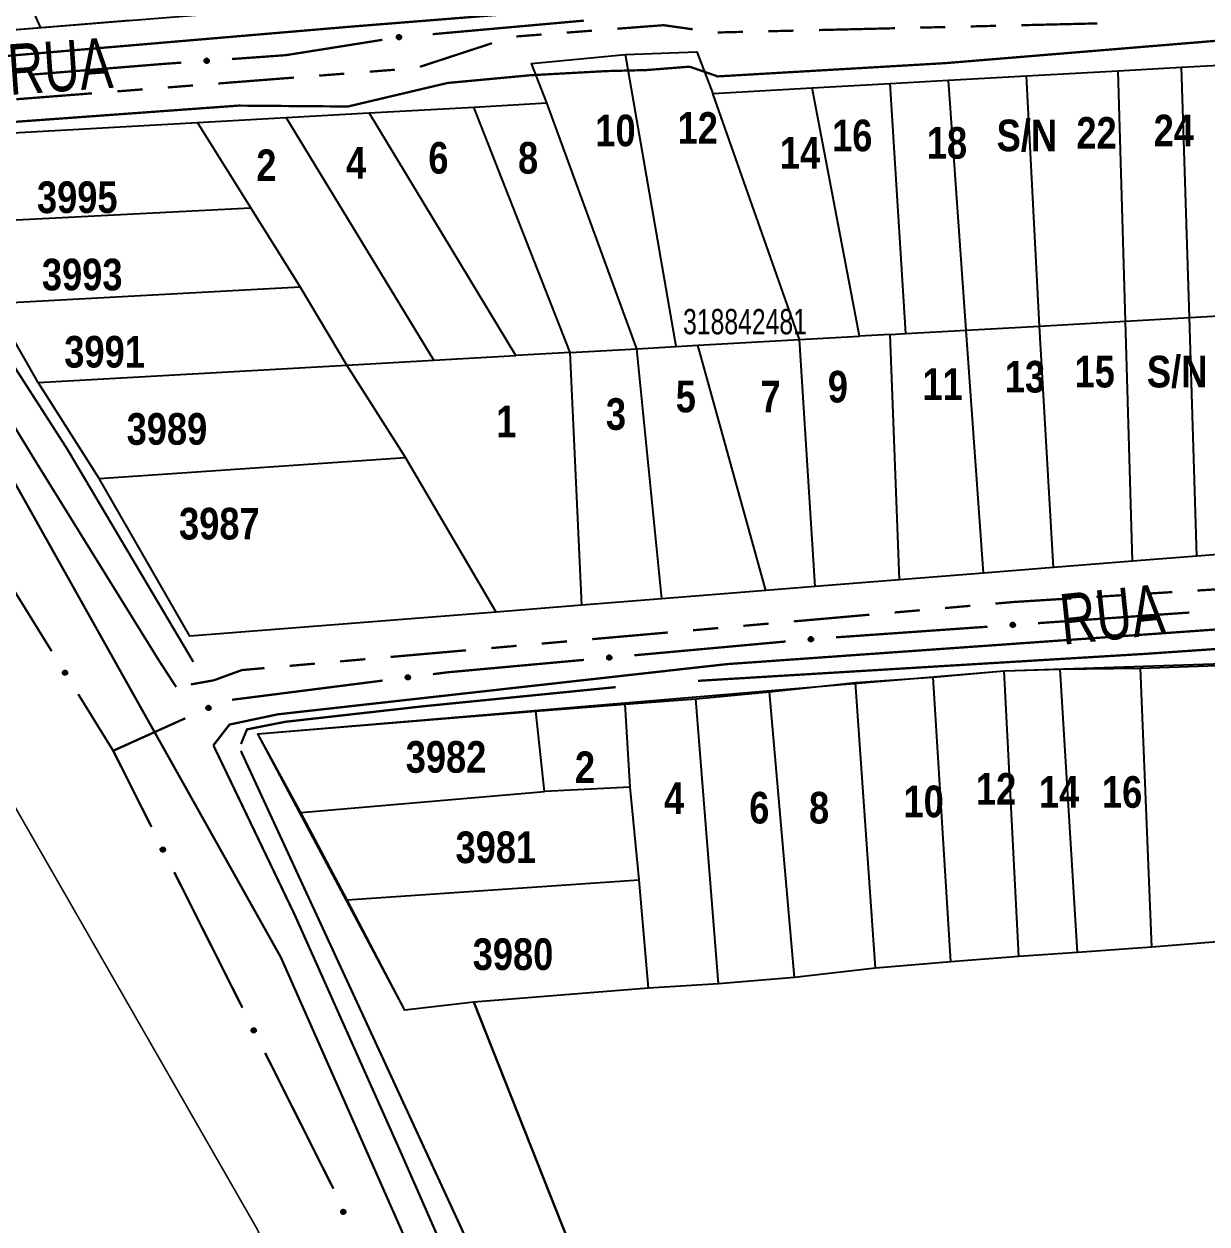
# Model space of a CAD drawing. Extents: x 204834 to 208707, y 4853033 to 4855981.
# Drawn here: x 205640.3 to 205733.8, y 4853746 to 4853840.8 of the extents above; entities that cross this region are included whole.
import ezdxf
from ezdxf.enums import TextEntityAlignment as Align

# ---------------------------------------------------------------- set-up
doc = ezdxf.new("R2010")
doc.units = 0
doc.header["$LTSCALE"] = 1.5
doc.header["$MEASUREMENT"] = 0
for name, pattern in [('PHANTOMX2', [5, 2.5, -0.5, 0.5, -0.5, 0.5, -0.5]), ('TRACO_05', [11, 7, -1, 0.5, -1, 0.5, -1]), ('TRACO_25', [8, 3, -1, 1, -1, 1, -1])]:
    doc.linetypes.add(name, pattern=pattern)
for name, color, linetype in [('CD-MALHA-LOTES', 40, 'CONTINUOUS'), ('CD_TXT_QUADRA', 7, 'CONTINUOUS'), ('HD-VALAS-DRENOS', 170, 'CONTINUOUS'), ('LM-LIM-SETOR-FISCAL', 7, 'CONTINUOUS'), ('RU-QUADRAS', 6, 'CONTINUOUS'), ('SV-EIXO-ROD-ESTR', 7, 'CONTINUOUS'), ('SV-EIXO-RUA-N-PAV', 6, 'CONTINUOUS'), ('SV-FX-DOM-EST', 20, 'CONTINUOUS'), ('SV-ROD-ESTADUAIS', 20, 'CONTINUOUS'), ('SV-RUA-NAO-PAV-S-GUIA-C-GUIA', 7, 'PHANTOMX2'), ('SV-TXT-RUA-N-PAV-S-GUIA-C-GUIA', 7, 'CONTINUOUS'), ('Th_NmrPort', 7, 'CONTINUOUS')]:
    doc.layers.add(name, color=color, linetype=linetype)
doc.styles.add('ARIAL', font='ARIAL.TTF')
doc.styles.get("Standard").update_dxf_attribs({"font": 'swisscbo.ttf'})
doc.linetypes.add('Limite', pattern='A,20,-3,[130,ltypeshp.shx,S=6.35,R=0,X=0,Y=0],-3,20', length=46)

msp = doc.modelspace()

# ---------------------------------------------------------------- linework, layer by layer
at = {"layer": 'CD-MALHA-LOTES', "linetype": 'Continuous', "flags": 128}
for points in [[(205641.66, 4853840.55), (205638.48, 4853847.54)], [(205641.66, 4853840.55), (205624.52, 4853839.17)], [(205648.65, 4853841.11), (205641.66, 4853840.55)], [(205680.42, 4853837.72), (205687.87, 4853838.42)], [(205687.87, 4853838.42), (205693.5, 4853838.65)], [(205691.87, 4853815.34), (205687.87, 4853838.42)], [(205693.5, 4853838.65), (205694.76, 4853835.35)], [(205681.65, 4853834.61), (205680.42, 4853837.72)], [(205726.81, 4853837.15), (205731.8, 4853837.43)], [(205731.8, 4853837.43), (205737.73, 4853837.76)], [(205732.43, 4853817.63), (205731.8, 4853837.43)], [(205713.39, 4853836.4), (205719.56, 4853836.74)], [(205719.56, 4853836.74), (205726.81, 4853837.15)], [(205720.57, 4853816.96), (205719.56, 4853836.74)], [(205727.37, 4853817.34), (205726.81, 4853837.15)], [(205694.76, 4853835.35), (205702.61, 4853835.79)], [(205702.61, 4853835.79), (205708.77, 4853836.14)], [(205706.36, 4853816.16), (205702.61, 4853835.79)], [(205708.77, 4853836.14), (205713.39, 4853836.4)], [(205710.02, 4853816.36), (205708.77, 4853836.14)], [(205714.79, 4853816.63), (205713.39, 4853836.4)], [(205675.88, 4853834.28), (205681.65, 4853834.61)], [(205688.75, 4853815.16), (205681.65, 4853834.61)], [(205701.62, 4853815.89), (205694.76, 4853835.35)], [(205661.05, 4853833.45), (205667.61, 4853833.82)], [(205667.61, 4853833.82), (205675.88, 4853834.28)], [(205679.19, 4853814.62), (205667.61, 4853833.82)], [(205683.48, 4853814.87), (205675.88, 4853834.28)], [(205630.05, 4853831.71), (205654.02, 4853833.05)], [(205654.02, 4853833.05), (205661.05, 4853833.45)], [(205658.24, 4853826.32), (205654.02, 4853833.05)], [(205672.71, 4853814.26), (205661.05, 4853833.45)], [(205634.04, 4853825.07), (205658.24, 4853826.32)], [(205662.15, 4853820.07), (205658.24, 4853826.32)], [(205637.86, 4853818.74), (205662.15, 4853820.07)], [(205665.83, 4853813.87), (205662.15, 4853820.07)], [(205641.45, 4853812.5), (205637.86, 4853818.74)], [(205727.37, 4853817.34), (205732.43, 4853817.63)], [(205732.43, 4853817.63), (205738.45, 4853817.97)], [(205733.02, 4853798.76), (205732.43, 4853817.63)], [(205710.02, 4853816.36), (205714.79, 4853816.63)], [(205714.79, 4853816.63), (205720.57, 4853816.96)], [(205716.16, 4853797.42), (205714.79, 4853816.63)], [(205720.57, 4853816.96), (205727.37, 4853817.34)], [(205721.7, 4853797.86), (205720.57, 4853816.96)], [(205727.94, 4853798.36), (205727.37, 4853817.34)], [(205693.58, 4853815.44), (205701.62, 4853815.89)], [(205701.62, 4853815.89), (205706.36, 4853816.16)], [(205702.84, 4853796.36), (205701.62, 4853815.89)], [(205708.78, 4853816.29), (205706.36, 4853816.16)], [(205708.78, 4853816.29), (205710.02, 4853816.36)], [(205709.51, 4853796.89), (205708.78, 4853816.29)], [(205672.71, 4853814.26), (205679.19, 4853814.62)], [(205683.48, 4853814.87), (205679.19, 4853814.62)], [(205683.48, 4853814.87), (205688.75, 4853815.16)], [(205684.42, 4853794.89), (205683.48, 4853814.87)], [(205688.75, 4853815.16), (205691.87, 4853815.34)], [(205690.74, 4853795.4), (205688.75, 4853815.16)], [(205691.87, 4853815.34), (205693.58, 4853815.44)], [(205698.95, 4853796.05), (205693.58, 4853815.44)], [(205641.45, 4853812.5), (205665.83, 4853813.87)], [(205665.83, 4853813.87), (205672.71, 4853814.26)], [(205670.46, 4853806.56), (205665.83, 4853813.87)], [(205646.26, 4853804.92), (205641.45, 4853812.5)], [(205646.26, 4853804.92), (205670.46, 4853806.56)], [(205677.63, 4853794.35), (205670.46, 4853806.56)], [(205653.44, 4853792.43), (205646.26, 4853804.92)], [(205733.02, 4853798.76), (205727.94, 4853798.36)], [(205739.42, 4853799.27), (205733.02, 4853798.76)], [(205721.7, 4853797.86), (205716.16, 4853797.42)], [(205727.94, 4853798.36), (205721.7, 4853797.86)], [(205709.51, 4853796.89), (205702.84, 4853796.36)], [(205716.16, 4853797.42), (205709.51, 4853796.89)], [(205698.95, 4853796.05), (205690.74, 4853795.4)], [(205702.84, 4853796.36), (205698.95, 4853796.05)], [(205684.42, 4853794.89), (205677.63, 4853794.35)], [(205690.74, 4853795.4), (205684.42, 4853794.89)], [(205677.63, 4853794.35), (205653.44, 4853792.43)], [(205728.56, 4853789.9), (205749.88, 4853790.66)], [(205706.03, 4853788.79), (205712.19, 4853789.21)], [(205712.19, 4853789.21), (205717.78, 4853789.69)], [(205713.57, 4853766.68), (205712.19, 4853789.21)], [(205717.78, 4853789.69), (205722.21, 4853789.83)], [(205718.96, 4853767.1), (205717.78, 4853789.69)], [(205722.21, 4853789.83), (205728.56, 4853789.9)], [(205723.59, 4853767.44), (205722.21, 4853789.83)], [(205729.46, 4853767.86), (205728.56, 4853789.9)], [(205693.42, 4853787.48), (205699.23, 4853788.03)], [(205699.23, 4853788.03), (205706.03, 4853788.79)], [(205701.23, 4853765.44), (205699.23, 4853788.03)], [(205707.62, 4853766.2), (205706.03, 4853788.79)], [(205680.78, 4853786.51), (205687.83, 4853787.07)], [(205687.83, 4853787.07), (205693.42, 4853787.48)], [(205688.24, 4853780.5), (205687.83, 4853787.07)], [(205695.22, 4853764.95), (205693.42, 4853787.48)], [(205658.8, 4853784.72), (205680.78, 4853786.51)], [(205681.47, 4853780.16), (205680.78, 4853786.51)], [(205662.19, 4853778.5), (205658.8, 4853784.72)], [(205688.24, 4853780.5), (205681.47, 4853780.16)], [(205688.93, 4853773.18), (205688.24, 4853780.5)], [(205662.19, 4853778.5), (205681.47, 4853780.16)], [(205665.85, 4853771.59), (205662.19, 4853778.5)], [(205665.85, 4853771.59), (205688.93, 4853773.18)], [(205689.69, 4853764.61), (205688.93, 4853773.18)], [(205670.41, 4853762.88), (205665.85, 4853771.59)], [(205750.78, 4853769.58), (205729.46, 4853767.86)], [(205723.59, 4853767.44), (205718.96, 4853767.1)], [(205729.46, 4853767.86), (205723.59, 4853767.44)], [(205707.62, 4853766.2), (205701.23, 4853765.44)], [(205713.57, 4853766.68), (205707.62, 4853766.2)], [(205718.96, 4853767.1), (205713.57, 4853766.68)], [(205701.23, 4853765.44), (205695.22, 4853764.95)], [(205689.69, 4853764.61), (205675.87, 4853763.5)], [(205695.22, 4853764.95), (205689.69, 4853764.61)], [(205675.87, 4853763.5), (205670.41, 4853762.88)], [(205675.87, 4853763.5), (205693.28, 4853719.48)]]:
    msp.add_lwpolyline(points, dxfattribs=at)
at = {"layer": 'HD-VALAS-DRENOS', "linetype": 'TRACO_05', "const_width": 0.18}
for points in [[(205752.55, 4853840.15), (205737.27, 4853839.74), (205713.16, 4853837.75), (205695.15, 4853836.7), (205692.92, 4853837.47), (205689.49, 4853837.2), (205686.33, 4853837.12), (205680.32, 4853836.79), (205673.79, 4853836.18), (205665.92, 4853834.32), (205657.27, 4853834.39), (205627.68, 4853832.24), (205643.71, 4853807.28), (205653.7, 4853790.41)], [(205778.83, 4853794.05), (205751.71, 4853792.61), (205728.92, 4853791.04), (205693.6, 4853788.91)], [(205687.08, 4853788.41), (205671.9, 4853786.9), (205660.97, 4853785.67), (205657.94, 4853785.07), (205657.47, 4853783.91)], [(205657.46, 4853783.37), (205684.24, 4853725.37), (205686.337, 4853719.367)]]:
    msp.add_lwpolyline(points, dxfattribs=at)
at = {"layer": 'LM-LIM-SETOR-FISCAL', "linetype": 'Limite', "ltscale": 0.1, "const_width": 0.13, "flags": 128}
msp.add_lwpolyline([(208132.13, 4853213.19), (208114.89, 4853209.763), (208079.596, 4853197.335), (208051.551, 4853180.716), (208025.584, 4853147.478), (208008.964, 4853121.51), (207990.268, 4853095.543), (207977.178, 4853074.272), (207977.175, 4853074.267), (207977.251, 4853074.224), (207977.175, 4853074.267), (207956.098, 4853085.932), (207945.818, 4853090.676), (207936.066, 4853099.638), (207925.786, 4853113.08), (207912.871, 4853122.042), (207901.274, 4853129.422), (207885.986, 4853134.43), (207866.218, 4853130.477), (207857.059, 4853117.298), (207855.741, 4853109.654), (207854.291, 4853104.119), (207849.81, 4853098.584), (207843.485, 4853094.63), (207832.349, 4853091.467), (207826.813, 4853088.041), (207822.464, 4853090.018), (207820.488, 4853094.498), (207817.852, 4853098.716), (207811.262, 4853102.274), (207805.068, 4853103.592), (207799.138, 4853104.382), (207790.703, 4853104.382), (207787.013, 4853100.033), (207786.618, 4853093.312), (207788.199, 4853087.118), (207790.572, 4853079.606), (207790.967, 4853071.238), (207790.835, 4853064.516), (207788.331, 4853057.663), (207782.796, 4853050.283), (207778.711, 4853047.252), (207773.439, 4853045.671), (207762.039, 4853043.299), (207754.132, 4853041.453), (207747.147, 4853035.918), (207736.868, 4853033.414), (207724.875, 4853033.81), (207719.34, 4853036.973), (207718.286, 4853046.461), (207718.154, 4853057.729), (207718.022, 4853064.055), (207716.704, 4853070.776), (207713.409, 4853075.389), (207708.27, 4853076.707), (207703.657, 4853075.257), (207699.703, 4853071.567), (207695.816, 4853066.296), (207691.071, 4853063.264), (207679.079, 4853063.264), (207668.536, 4853066.427), (207663.923, 4853071.172), (207660.233, 4853076.312), (207656.543, 4853081.715), (207653.116, 4853086.986), (207651.798, 4853094.762), (207650.349, 4853101.351), (207645.473, 4853108.073), (207638.751, 4853112.422), (207633.48, 4853114.135), (207625.507, 4853116.046), (207616.545, 4853118.55), (207607.715, 4853121.449), (207599.149, 4853123.03), (207589.265, 4853124.48), (207579.644, 4853122.899), (207567.981, 4853122.503), (207563.632, 4853123.294), (207559.415, 4853125.534), (207549.662, 4853131.07), (207540.305, 4853134.101), (207534.902, 4853135.155), (207526.336, 4853135.419), (207517.374, 4853134.628), (207509.862, 4853132.256), (207501.033, 4853132.124), (207496.156, 4853134.101), (207489.435, 4853138.186), (207485.086, 4853140.954), (207483.241, 4853145.303), (207433.378, 4853135.752), (207434.67, 4853127.717), (207426.82, 4853124.81), (207415.731, 4853122.982), (207396.769, 4853120.953), (207392.488, 4853119.109), (207387.466, 4853118.391), (207381.297, 4853117.243), (207376.562, 4853116.383), (207369.102, 4853115.235), (207357.97, 4853112.75), (207344.5, 4853111.15), (207333.422, 4853111.357), (207328.771, 4853111.37), (207320.705, 4853109.571), (207319.419, 4853105.856), (207317.918, 4853104.355), (207313.417, 4853102.998), (207306.844, 4853101.998), (207303.18, 4853099.75), (207300.74, 4853099.94), (207297.24, 4853101.27), (207294.36, 4853102.41), (207290.13, 4853102.41), (207285.91, 4853101.58), (207283.75, 4853100.66), (207281.89, 4853098.7), (207278.14, 4853097.67), (207267.11, 4853095.09), (207250.59, 4853091.4), (207242.24, 4853089.87), (207232.022, 4853089.008), (207225.74, 4853087.757), (207218.42, 4853086.81), (207208.78, 4853084.88), (207201.061, 4853083.36), (207192.551, 4853081.516), (207188.75, 4853080.47), (207183.81, 4853079.34), (207181.54, 4853078.81), (207178.97, 4853078.21), (207175.421, 4853077.237), (207161.513, 4853073.614), (207134.624, 4853067.503), (207121.179, 4853063.429), (207109.772, 4853060.985), (207083.02, 4853055.237), (207071.92, 4853053.66), (207063.04, 4853052.2), (207057.57, 4853051.22), (207048.59, 4853049.32), (207041.499, 4853047.902), (207028.025, 4853045.065), (207018.947, 4853043.221), (207009.04, 4853041.02), (207007.246, 4853052.866), (207006.42, 4853057.28), (207004.98, 4853065.92), (207003.06, 4853076.97), (207001.715, 4853082.509), (207000.154, 4853089.033), (206998.25, 4853095.75), (206995.98, 4853101.99), (206993.74, 4853107.81), (206987.39, 4853105.57), (206977.81, 4853100.47), (206967.6, 4853097.61), (206962.59, 4853093.58), (206958.92, 4853089.46), (206955.603, 4853082.503), (206950.01, 4853078.17), (206943.28, 4853074.5), (206936.66, 4853071.45), (206932.612, 4853069.605), (206929.015, 4853068.364), (206924.611, 4853067.868), (206920.58, 4853068.19), (206915.12, 4853068.72), (206902.95, 4853070.8), (206891.38, 4853067.85), (206880.401, 4853065.73), (206872.637, 4853064.036), (206858.24, 4853060.225), (206847.795, 4853057.543), (206840.173, 4853055.426), (206828.458, 4853052.32), (206822.529, 4853050.627), (206811.52, 4853047.663), (206803.011, 4853045.242), (206783.966, 4853039.266), (206779.35, 4853035.222), (206768.834, 4853039.638), (206726.115, 4853063.481), (206713.2, 4853068.449), (206676.441, 4853090.305), (206672.418, 4853095.904), (206668.43, 4853097.71), (206665.78, 4853098.35), (206614.27, 4853094.76), (206560.2, 4853092.06), (206527.07, 4853088.1), (206526.63, 4853090.28), (206436.89, 4853085.62), (206403.59, 4853083.9), (206378.69, 4853082.54), (206306.59, 4853077.18), (206281.43, 4853073.09), (206250.76, 4853068.13), (206249.325, 4853067.815), (206241.733, 4853106.061), (206174.736, 4853099.246), (206115.248, 4853096.388), (206097.245, 4853093.285), (206088.218, 4853093.502), (206047.558, 4853092.237), (205987.11, 4853086.635), (205973.221, 4853086.232), (205954.275, 4853084.912), (205875.137, 4853081.417), (205864.615, 4853080.526), (205796.334, 4853076.777), (205791.346, 4853076.881), (205760.456, 4853075.403), (205708.124, 4853073.202), (205697.961, 4853072.981), (205694.016, 4853072.844), (205648.48, 4853073.83), (205657.67, 4853139.89), (205663.09, 4853176.52), (205673.5, 4853240.08), (205679.81, 4853273), (205682.39, 4853291.1), (205686.45, 4853319.25), (205690.23, 4853344.16), (205693.06, 4853366.18), (205695.8, 4853385.06), (205698.77, 4853405.47), (205701.84, 4853427.15), (205703.38, 4853440.04), (205705.6, 4853461.25), (205707.13, 4853485.05), (205708.09, 4853504.93), (205707.25, 4853529.87), (205706.63, 4853547.82), (205704.33, 4853573.07), (205701.82, 4853593.22), (205697.65, 4853618.26), (205692.43, 4853645.81), (205685.96, 4853670.23), (205679.7, 4853691.73), (205670, 4853719.35), (205658.779, 4853745.507), (205610.538, 4853829.65), (205562.781, 4853902.043), (205476.945, 4854024.43), (205418.692, 4854109.177), (205356.815, 4854200.138), (205285.272, 4854304.561), (205232.628, 4854379.815), (205148.322, 4854500.335), (205059.596, 4854625.34), (204995.993, 4854716.473), (204934.978, 4854801.22), (204887.55, 4854871.19), (204871.08, 4854893.76), (204835.64, 4854946.28), (204834.25, 4854948.2), (204845.64, 4854959.83), (204876.75, 4854964.71), (204914.35, 4854970.84), (204996.87, 4854983.31), (205090.66, 4854997.71), (205105.98, 4854999.94), (205187.94, 4855012.05), (205245.94, 4855021.11), (205272.68, 4855025.85), (205289.82, 4855028.52), (205353.63, 4855038.1), (205379.87, 4855044.32), (205380.17, 4855053.59), (205399.55, 4855054.95), (205426.54, 4855056.03), (205437.99, 4855056.62), (205499.63, 4855060.67), (205539.31, 4855063.19), (205567.09, 4855064.98), (205582.41, 4855066.09), (205635.91, 4855070), (205692.95, 4855073.42), (205739.37, 4855076.32), (205755.85, 4855076.88), (205779.09, 4855078.91), (205796.39, 4855080.33), (205832.27, 4855082.2), (205855.36, 4855083.58), (205884.96, 4855084.97), (205904.85, 4855085.43), (205945.85, 4855088.06), (205975.45, 4855089.94), (205990.04, 4855090.61), (206010.45, 4855091.62), (206021.42, 4855091.93), (206022.38, 4855094.63), (206023.19, 4855099.07), (206023.73, 4855105.32), (206023.73, 4855114.57), (206023.61, 4855122.77), (206023.73, 4855128.91), (206023.31, 4855148.74), (206059.09, 4855155.08), (206090.43, 4855139.24), (206138.56, 4855111.07), (206178.75, 4855088.19), (206206.79, 4855072.52), (206222.46, 4855062.86), (206230.38, 4855057.64), (206237.19, 4855052.51), (206245.02, 4855046.96), (206277.61, 4855028.92), (206315.11, 4855009.06), (206322.43, 4855004.94), (206334.61, 4854998.15), (206344.05, 4854991.94), (206370.01, 4854978.16), (206377.13, 4854974.52), (206383.62, 4854970.88), (206391.86, 4854965.97), (206400.96, 4854960.99), (206409.67, 4854956.24), (206418.06, 4854951.81), (206428.03, 4854946.58), (206436.74, 4854941.99), (206446.39, 4854936.45), (206454.94, 4854931.86), (206463.33, 4854927.27), (206473.94, 4854921.41), (206483.44, 4854916.66), (206493.49, 4854911.28), (206502.2, 4854906.53), (206509.16, 4854902.73), (206517.55, 4854899.17), (206528.48, 4854896), (206549.69, 4854889.67), (206564.41, 4854883.97), (206567.2, 4854879.08), (206570.83, 4854883.26), (206576.05, 4854891.17), (206582.86, 4854902.57), (206588.24, 4854910.17), (206594.1, 4854919.67), (206601.38, 4854929.09), (206611.99, 4854937.95), (206625.76, 4854949.98), (206640.32, 4854965.18), (206646.34, 4854973.73), (206650.93, 4854980.7), (206656.31, 4854989.4), (206659.8, 4854993.84), (206666.37, 4855000.56), (206674.91, 4855008.32), (206682.51, 4855016.24), (206687.1, 4855021.3), (206689.8, 4855026.21), (206695.97, 4855035.87), (206702.46, 4855046.95), (206709.74, 4855060.01), (206715.44, 4855068.88), (206721.77, 4855075.21), (206727.79, 4855082.65), (206732.22, 4855088.66), (206736.5, 4855097.05), (206739.58, 4855106.79), (206740.85, 4855116.29), (206741.17, 4855125.63), (206741.64, 4855134.02), (206741.17, 4855142.09), (206742.12, 4855150.72), (206742.75, 4855160.06), (206742.43, 4855173.36), (206743.07, 4855183.81), (206745.76, 4855192.36), (206748.45, 4855197.74), (206758.11, 4855205.5), (206768.24, 4855208.82), (206775.2, 4855210.56), (206778.84, 4855212.3), (206783.44, 4855216.26), (206786.6, 4855221.64), (206789.29, 4855225.29), (206792.14, 4855229.4), (206795.63, 4855232.73), (206801.01, 4855234.47), (206808.45, 4855236.21), (206816.52, 4855237.63), (206822.22, 4855240.17), (206827.6, 4855242.54), (206831.4, 4855244.28), (206836.63, 4855244.44), (206839.95, 4855243.97), (206842.19, 4855243.65), (206845.62, 4855240.46), (206849.62, 4855235.99), (206854.58, 4855232.12), (206859.64, 4855229.78), (206864.76, 4855227.39), (206870.2, 4855225.04), (206874.73, 4855222.3), (206878.92, 4855219.29), (206882.98, 4855215.83), (206887.98, 4855212.7), (206893.95, 4855209.85), (206900.29, 4855207.85), (206907.15, 4855206.19), (206913.73, 4855205.04), (206920.81, 4855203.6), (206927.56, 4855201.94), (206933.6, 4855200.48), (206939.89, 4855199.17), (206945.67, 4855197.5), (206951.88, 4855196.77), (206955.647, 4855197.169), (206957.307, 4855197.343), (206961.863, 4855199.665), (206966.528, 4855198.43), (206972.052, 4855197.763), (206977.409, 4855196.393), (206983.226, 4855195.867), (206988.517, 4855195.576), (206994.382, 4855194.986), (206999.44, 4855194.397), (207005.615, 4855193.622), (207012.363, 4855193.601), (207017.572, 4855195.365), (207023.034, 4855199.405), (207027.733, 4855202.048), (207032.275, 4855204.906), (207036.834, 4855207.976), (207041.71, 4855210.664), (207047.646, 4855212.461), (207053.627, 4855214.051), (207060.026, 4855216.417), (207065.623, 4855219.183), (207071.297, 4855222.28), (207076.001, 4855226.442), (207079.817, 4855231.026), (207081.103, 4855236.761), (207082.598, 4855241.308), (207088.023, 4855243.94), (207090.578, 4855249.591), (207089.809, 4855256.176), (207088.296, 4855261.394), (207091.683, 4855264.782), (207096.437, 4855266.147), (207101.106, 4855269.634), (207105.024, 4855274.181), (207109.742, 4855275.556), (207115.56, 4855275.106), (207120.834, 4855274.222), (207125.844, 4855273.367), (207131.737, 4855271.631), (207137.126, 4855270.102), (207140.284, 4855270.08), (207149.516, 4855272.921), (207159.751, 4855279.151), (207168.206, 4855287.16), (207178.44, 4855293.835), (207190.455, 4855299.175), (207198.91, 4855306.295), (207210.48, 4855312.525), (207226.054, 4855320.312), (207238.959, 4855331.882), (207248.749, 4855350.571), (207250.974, 4855379.941), (207256.759, 4855404.86), (207263.433, 4855423.995), (207271.888, 4855446.689), (207282.568, 4855472.944), (207294.805, 4855494.971), (207326.844, 4855524.34), (207365.559, 4855558.159), (207387.072, 4855586.866), (207407.157, 4855615.155), (207422.962, 4855638.925), (207434.532, 4855666.069), (207438.092, 4855689.654), (207436.312, 4855734.153), (207437.647, 4855776.649), (207435.867, 4855804.684), (207437.202, 4855838.503), (207442.987, 4855862.087), (207450.107, 4855888.787), (207460.341, 4855908.811), (207484.893, 4855935.843), (207514.889, 4855951.474), (207555.869, 4855955.699), (207618.394, 4855944.292), (207657.684, 4855935.843), (207679.23, 4855930.773), (207701.081, 4855927.501), (207727.335, 4855933.286), (207757.595, 4855943.076), (207797.199, 4855948.416), (207840.363, 4855943.521), (207880.857, 4855931.061), (207908.469, 4855922.081), (207928.082, 4855916.75), (207978.978, 4855907.325), (207988.92, 4855905.773), (208022.364, 4855902.137), (208058.853, 4855901.247), (208090.002, 4855903.027), (208114.955, 4855908.683), (208130.682, 4855913.813), (208161.848, 4855928.408), (208188.892, 4855948.619), (208218.287, 4855981.058), (208246.445, 4855971.336), (208278.322, 4855947.494), (208315.899, 4855902.871), (208367.568, 4855812.451), (208407.494, 4855740.82), (208443.897, 4855682.105), (208501.437, 4855564.089), (208520.225, 4855513.595), (208554.28, 4855420.826), (208582.463, 4855346.846), (208608.297, 4855254.077), (208634.131, 4855164.832), (208662.314, 4855069.714), (208689.323, 4854981.643), (208696.369, 4854928.8), (208702.507, 4854871.097), (208702.637, 4854844.168), (208698.596, 4854815.338), (208685.174, 4854772.091), (208669.123, 4854736.779), (208666.533, 4854731.08), (208618.811, 4854675.156), (208569.255, 4854639.06), (208558.414, 4854631.163), (208530.436, 4854622.704), (208494.288, 4854611.776), (208442.092, 4854593.135), (208386.914, 4854561.817), (208367.527, 4854543.922), (208320.551, 4854507.758), (208301.91, 4854481.66), (208286.997, 4854448.851), (208272.084, 4854390.691), (208264.627, 4854342.969), (208264.413, 4854341.067), (208259.408, 4854296.739), (208259.408, 4854241.188), (208259.408, 4854191.975), (208256.425, 4854122.63), (208248.969, 4854065.96), (208232.565, 4854015.629), (208216.16, 4853966.416), (208198.265, 4853911.238), (208184.843, 4853872.464), (208177.386, 4853828.471), (208173.658, 4853792.307), (208166.947, 4853749.805), (208162.396, 4853719.298), (208164.42, 4853685.56), (208172.06, 4853630.34), (208197.55, 4853545.38), (208223.89, 4853510.55), (208245.13, 4853460.42), (208259.566, 4853406.679), (208260.42, 4853403.5), (208260.521, 4853398.644), (208261.27, 4853362.72), (208252.77, 4853293.05), (208222.19, 4853252.27), (208166.97, 4853226.79)], close=True, dxfattribs=at)
at = {"layer": 'RU-QUADRAS', "linetype": 'Continuous'}
msp.add_lwpolyline([(206527.56, 4854322.43), (206525.43, 4854312.71), (206392.02, 4854303.77), (206123.95, 4854293.28), (206093.42, 4854294.35), (206094.79, 4854085.44, -0.014882), (206098.49, 4853988.67), (206109.44, 4853887.38), (206108.01, 4853867.69), (206069.1, 4853867.16), (205963.54, 4853860.29), (205931.24, 4853859.63), (205931.07, 4853861.44), (205917.97, 4853860.73), (205917.98, 4853859.08), (205882.75, 4853858.58), (205727.84, 4853847.47), (205624.52, 4853839.17), (205576.31, 4853909.36, 0.007622), (205506.07, 4854013.73), (205416.8, 4854150.88)], format="xyb", dxfattribs=at)
for points in [[(205630.05, 4853831.71), (205654.02, 4853833.05), (205661.05, 4853833.45), (205667.61, 4853833.82), (205675.88, 4853834.28), (205681.65, 4853834.61), (205680.42, 4853837.72), (205687.87, 4853838.42), (205693.5, 4853838.65), (205694.76, 4853835.35), (205702.61, 4853835.79), (205708.77, 4853836.14), (205713.39, 4853836.4), (205719.56, 4853836.74), (205726.81, 4853837.15), (205731.8, 4853837.43), (205737.73, 4853837.76)], [(205739.42, 4853799.27), (205733.02, 4853798.76), (205727.94, 4853798.36), (205721.7, 4853797.86), (205716.16, 4853797.42), (205709.51, 4853796.89), (205702.84, 4853796.36), (205698.95, 4853796.05), (205690.74, 4853795.4), (205684.42, 4853794.89), (205677.63, 4853794.35), (205653.44, 4853792.43), (205646.26, 4853804.92), (205641.45, 4853812.5), (205637.86, 4853818.74)], [(206045.81, 4853390.23), (205960.19, 4853384.53), (205958.39, 4853479.13), (205766.59, 4853467.37), (205767.49, 4853447.66), (205722.47, 4853445.15), (205725.72, 4853464.62), (205725.94, 4853491.4), (205720.94, 4853583.94), (205717.09, 4853615.03), (205707.09, 4853664.57), (205710.61, 4853665.67), (205693.28, 4853719.48), (205675.87, 4853763.5), (205670.41, 4853762.88), (205658.8, 4853784.72), (205717.78, 4853789.69), (205832.77, 4853793.56), (205925.12, 4853799.17), (205969.98, 4853800.67), (205982.02, 4853803.35), (206012.44, 4853803.15)]]:
    msp.add_lwpolyline(points, dxfattribs=at)
at = {"layer": 'SV-EIXO-ROD-ESTR', "const_width": 0.18}
for points in [[(205642.505, 4853791.254), (205636.198, 4853801.463)], [(205647.37, 4853783.38), (205644.608, 4853787.851)], [(205647.704, 4853782.715), (205647.37, 4853783.38)], [(205650.399, 4853777.354), (205647.704, 4853782.715)], [(205657.584, 4853763.058), (205652.195, 4853773.78)], [(205664.769, 4853748.762), (205659.38, 4853759.484)]]:
    msp.add_lwpolyline(points, dxfattribs=at)
at = {"layer": 'SV-EIXO-ROD-ESTR'}
for points in [[(205643.538, 4853789.373), (205643.491, 4853789.383), (205643.452, 4853789.402), (205643.424, 4853789.427), (205643.405, 4853789.456), (205643.389, 4853789.487), (205643.38, 4853789.522), (205643.378, 4853789.564), (205643.389, 4853789.612), (205643.41, 4853789.65), (205643.434, 4853789.679), (205643.462, 4853789.7), (205643.493, 4853789.715), (205643.53, 4853789.724), (205643.572, 4853789.725), (205643.62, 4853789.713), (205643.658, 4853789.695), (205643.684, 4853789.67), (205643.705, 4853789.641), (205643.721, 4853789.608), (205643.73, 4853789.574), (205643.731, 4853789.532), (205643.719, 4853789.484), (205643.701, 4853789.446), (205643.677, 4853789.42), (205643.648, 4853789.399), (205643.616, 4853789.383), (205643.581, 4853789.372), (205643.538, 4853789.373)], [(205651.263, 4853775.389), (205651.216, 4853775.404), (205651.179, 4853775.426), (205651.154, 4853775.453), (205651.137, 4853775.484), (205651.124, 4853775.516), (205651.118, 4853775.552), (205651.12, 4853775.593), (205651.135, 4853775.64), (205651.16, 4853775.677), (205651.185, 4853775.703), (205651.216, 4853775.722), (205651.248, 4853775.735), (205651.285, 4853775.74), (205651.327, 4853775.737), (205651.374, 4853775.721), (205651.41, 4853775.699), (205651.434, 4853775.672), (205651.453, 4853775.642), (205651.466, 4853775.608), (205651.472, 4853775.573), (205651.469, 4853775.531), (205651.453, 4853775.485), (205651.431, 4853775.448), (205651.405, 4853775.424), (205651.374, 4853775.406), (205651.341, 4853775.392), (205651.306, 4853775.385), (205651.263, 4853775.389)], [(205658.448, 4853761.093), (205658.401, 4853761.108), (205658.364, 4853761.13), (205658.339, 4853761.158), (205658.322, 4853761.188), (205658.309, 4853761.22), (205658.303, 4853761.256), (205658.305, 4853761.298), (205658.32, 4853761.344), (205658.345, 4853761.381), (205658.37, 4853761.407), (205658.401, 4853761.426), (205658.433, 4853761.439), (205658.47, 4853761.444), (205658.512, 4853761.441), (205658.559, 4853761.425), (205658.595, 4853761.403), (205658.619, 4853761.376), (205658.638, 4853761.346), (205658.651, 4853761.312), (205658.657, 4853761.277), (205658.654, 4853761.235), (205658.638, 4853761.189), (205658.617, 4853761.152), (205658.59, 4853761.128), (205658.559, 4853761.11), (205658.526, 4853761.096), (205658.491, 4853761.089), (205658.448, 4853761.093)], [(205665.52, 4853746.752), (205665.474, 4853746.769), (205665.438, 4853746.793), (205665.414, 4853746.822), (205665.4, 4853746.853), (205665.389, 4853746.887), (205665.385, 4853746.923), (205665.389, 4853746.964), (205665.406, 4853747.01), (205665.434, 4853747.045), (205665.461, 4853747.07), (205665.492, 4853747.087), (205665.525, 4853747.097), (205665.563, 4853747.1), (205665.604, 4853747.095), (205665.65, 4853747.077), (205665.685, 4853747.053), (205665.707, 4853747.024), (205665.724, 4853746.992), (205665.735, 4853746.958), (205665.739, 4853746.922), (205665.734, 4853746.881), (205665.715, 4853746.836), (205665.691, 4853746.801), (205665.663, 4853746.778), (205665.632, 4853746.762), (205665.598, 4853746.75), (205665.562, 4853746.745), (205665.52, 4853746.752)]]:
    msp.add_lwpolyline(points, close=True, dxfattribs=at)
for points in [[(205643.538, 4853789.373), (205643.378, 4853789.564)], [(205643.491, 4853789.383), (205643.38, 4853789.522)], [(205643.513, 4853789.379), (205643.383, 4853789.537)], [(205643.561, 4853789.374), (205643.387, 4853789.586)], [(205643.581, 4853789.372), (205643.389, 4853789.612)], [(205643.452, 4853789.402), (205643.389, 4853789.487)], [(205643.468, 4853789.394), (205643.39, 4853789.498)], [(205643.596, 4853789.382), (205643.402, 4853789.627)], [(205643.616, 4853789.383), (205643.41, 4853789.65)], [(205643.629, 4853789.394), (205643.423, 4853789.659)], [(205643.648, 4853789.399), (205643.434, 4853789.679)], [(205643.661, 4853789.412), (205643.451, 4853789.689)], [(205643.677, 4853789.42), (205643.462, 4853789.7)], [(205643.688, 4853789.436), (205643.48, 4853789.706)], [(205643.701, 4853789.446), (205643.493, 4853789.715)], [(205643.71, 4853789.468), (205643.515, 4853789.716)], [(205643.719, 4853789.484), (205643.53, 4853789.724)], [(205643.722, 4853789.51), (205643.553, 4853789.722)], [(205643.731, 4853789.532), (205643.572, 4853789.725)], [(205643.726, 4853789.556), (205643.6, 4853789.713)], [(205643.73, 4853789.574), (205643.62, 4853789.713)], [(205643.723, 4853789.594), (205643.643, 4853789.699)], [(205643.721, 4853789.608), (205643.658, 4853789.695)], [(205651.355, 4853775.402), (205651.173, 4853775.685)], [(205651.374, 4853775.406), (205651.185, 4853775.703)], [(205651.389, 4853775.417), (205651.204, 4853775.712)], [(205651.405, 4853775.424), (205651.216, 4853775.722)], [(205651.417, 4853775.439), (205651.234, 4853775.726)], [(205651.431, 4853775.448), (205651.248, 4853775.735)], [(205651.442, 4853775.469), (205651.269, 4853775.733)], [(205651.453, 4853775.485), (205651.285, 4853775.74)], [(205651.458, 4853775.51), (205651.308, 4853775.736)], [(205651.469, 4853775.531), (205651.327, 4853775.737)], [(205651.466, 4853775.556), (205651.354, 4853775.723)], [(205651.472, 4853775.573), (205651.374, 4853775.721)], [(205651.466, 4853775.594), (205651.395, 4853775.705)], [(205651.466, 4853775.608), (205651.41, 4853775.699)], [(205651.216, 4853775.404), (205651.118, 4853775.552)], [(205651.263, 4853775.389), (205651.12, 4853775.593)], [(205651.238, 4853775.398), (205651.123, 4853775.566)], [(205651.179, 4853775.426), (205651.124, 4853775.516)], [(205651.195, 4853775.416), (205651.126, 4853775.527)], [(205651.285, 4853775.389), (205651.131, 4853775.615)], [(205651.306, 4853775.385), (205651.135, 4853775.64)], [(205651.321, 4853775.393), (205651.149, 4853775.654)], [(205651.341, 4853775.392), (205651.16, 4853775.677)], [(205658.401, 4853761.108), (205658.303, 4853761.256)], [(205658.448, 4853761.093), (205658.305, 4853761.298)], [(205658.423, 4853761.102), (205658.308, 4853761.27)], [(205658.364, 4853761.13), (205658.309, 4853761.22)], [(205658.38, 4853761.12), (205658.311, 4853761.231)], [(205658.471, 4853761.093), (205658.316, 4853761.319)], [(205658.491, 4853761.089), (205658.32, 4853761.344)], [(205658.507, 4853761.097), (205658.334, 4853761.358)], [(205658.526, 4853761.096), (205658.345, 4853761.381)], [(205658.54, 4853761.106), (205658.358, 4853761.389)], [(205658.559, 4853761.11), (205658.37, 4853761.407)], [(205658.574, 4853761.121), (205658.389, 4853761.416)], [(205658.59, 4853761.128), (205658.401, 4853761.426)], [(205658.602, 4853761.144), (205658.419, 4853761.43)], [(205658.617, 4853761.152), (205658.433, 4853761.439)], [(205658.627, 4853761.173), (205658.455, 4853761.437)], [(205658.638, 4853761.189), (205658.47, 4853761.444)], [(205658.643, 4853761.214), (205658.493, 4853761.44)], [(205658.654, 4853761.235), (205658.512, 4853761.441)], [(205658.651, 4853761.26), (205658.539, 4853761.427)], [(205658.657, 4853761.277), (205658.559, 4853761.425)], [(205658.651, 4853761.298), (205658.58, 4853761.409)], [(205658.651, 4853761.312), (205658.595, 4853761.403)], [(205665.474, 4853746.769), (205665.385, 4853746.923)], [(205665.52, 4853746.752), (205665.389, 4853746.964)], [(205665.438, 4853746.793), (205665.389, 4853746.887)], [(205665.495, 4853746.762), (205665.39, 4853746.937)], [(205665.454, 4853746.783), (205665.391, 4853746.897)], [(205665.542, 4853746.75), (205665.401, 4853746.985)], [(205665.562, 4853746.745), (205665.406, 4853747.01)], [(205665.578, 4853746.752), (205665.422, 4853747.023)], [(205665.598, 4853746.75), (205665.434, 4853747.045)], [(205665.612, 4853746.759), (205665.448, 4853747.052)], [(205665.632, 4853746.762), (205665.461, 4853747.07)], [(205665.647, 4853746.772), (205665.48, 4853747.078)], [(205665.663, 4853746.778), (205665.492, 4853747.087)], [(205665.677, 4853746.793), (205665.51, 4853747.09)], [(205665.691, 4853746.801), (205665.525, 4853747.097)], [(205665.703, 4853746.82), (205665.547, 4853747.095)], [(205665.715, 4853746.836), (205665.563, 4853747.1)], [(205665.722, 4853746.861), (205665.585, 4853747.095)], [(205665.734, 4853746.881), (205665.604, 4853747.095)], [(205665.732, 4853746.906), (205665.631, 4853747.079)], [(205665.739, 4853746.922), (205665.65, 4853747.077)], [(205665.735, 4853746.944), (205665.671, 4853747.059)], [(205665.735, 4853746.958), (205665.685, 4853747.053)]]:
    msp.add_lwpolyline(points, dxfattribs=at)
at = {"layer": 'SV-EIXO-RUA-N-PAV', "const_width": 0.18}
for points in [[(205684.569, 4853841.11), (205672.617, 4853840.039)], [(205668.644, 4853839.592), (205661.731, 4853838.493)], [(205661.02, 4853838.38), (205656.751, 4853838.074)], [(205661.731, 4853838.493), (205661.02, 4853838.38)], [(205651.24, 4853837.68), (205640.799, 4853836.831)], [(205651.763, 4853837.717), (205651.24, 4853837.68)], [(205652.761, 4853837.789), (205651.763, 4853837.717)], [(205732, 4853794.28), (205720.464, 4853793.469)], [(205732.435, 4853794.306), (205732, 4853794.28)], [(205716.474, 4853793.189), (205704.504, 4853792.348)], [(205700.517, 4853792.019), (205688.567, 4853790.93)], [(205684.583, 4853790.567), (205674.625, 4853789.659)], [(205668.67, 4853788.93), (205656.766, 4853787.411)], [(205673.76, 4853789.58), (205672.637, 4853789.437)], [(205674.625, 4853789.659), (205673.76, 4853789.58)], [(205653.068, 4853785.949), (205647.599, 4853783.483)], [(205647.599, 4853783.483), (205647.37, 4853783.38)]]:
    msp.add_lwpolyline(points, dxfattribs=at)
at = {"layer": 'SV-EIXO-RUA-N-PAV'}
for points in [[(205670.109, 4853839.714), (205670.081, 4853839.674), (205670.049, 4853839.645), (205670.015, 4853839.629), (205669.981, 4853839.623), (205669.946, 4853839.62), (205669.91, 4853839.625), (205669.871, 4853839.64), (205669.831, 4853839.668), (205669.804, 4853839.703), (205669.786, 4853839.735), (205669.777, 4853839.77), (205669.775, 4853839.804), (205669.782, 4853839.841), (205669.797, 4853839.88), (205669.826, 4853839.92), (205669.858, 4853839.948), (205669.891, 4853839.963), (205669.926, 4853839.971), (205669.962, 4853839.974), (205669.998, 4853839.968), (205670.037, 4853839.953), (205670.076, 4853839.924), (205670.104, 4853839.892), (205670.119, 4853839.859), (205670.127, 4853839.825), (205670.13, 4853839.79), (205670.126, 4853839.753), (205670.109, 4853839.714)], [(205654.907, 4853837.832), (205654.875, 4853837.795), (205654.841, 4853837.769), (205654.806, 4853837.756), (205654.772, 4853837.752), (205654.736, 4853837.753), (205654.701, 4853837.761), (205654.664, 4853837.779), (205654.626, 4853837.81), (205654.602, 4853837.847), (205654.587, 4853837.881), (205654.581, 4853837.916), (205654.582, 4853837.951), (205654.592, 4853837.987), (205654.61, 4853838.025), (205654.643, 4853838.062), (205654.677, 4853838.087), (205654.711, 4853838.099), (205654.747, 4853838.104), (205654.783, 4853838.104), (205654.818, 4853838.095), (205654.856, 4853838.077), (205654.892, 4853838.044), (205654.917, 4853838.01), (205654.929, 4853837.976), (205654.934, 4853837.941), (205654.934, 4853837.906), (205654.927, 4853837.87), (205654.907, 4853837.832)], [(205718.62, 4853793.229), (205718.589, 4853793.192), (205718.554, 4853793.166), (205718.519, 4853793.153), (205718.485, 4853793.15), (205718.45, 4853793.15), (205718.414, 4853793.158), (205718.377, 4853793.176), (205718.339, 4853793.208), (205718.315, 4853793.245), (205718.3, 4853793.279), (205718.295, 4853793.314), (205718.296, 4853793.348), (205718.306, 4853793.385), (205718.324, 4853793.423), (205718.356, 4853793.46), (205718.391, 4853793.485), (205718.425, 4853793.496), (205718.461, 4853793.502), (205718.497, 4853793.501), (205718.531, 4853793.493), (205718.569, 4853793.474), (205718.605, 4853793.441), (205718.631, 4853793.408), (205718.643, 4853793.373), (205718.648, 4853793.338), (205718.648, 4853793.303), (205718.641, 4853793.267), (205718.62, 4853793.229)], [(205702.662, 4853792.104), (205702.631, 4853792.066), (205702.597, 4853792.04), (205702.562, 4853792.026), (205702.528, 4853792.022), (205702.493, 4853792.021), (205702.458, 4853792.029), (205702.42, 4853792.046), (205702.381, 4853792.077), (205702.357, 4853792.114), (205702.341, 4853792.147), (205702.335, 4853792.182), (205702.335, 4853792.216), (205702.344, 4853792.253), (205702.362, 4853792.291), (205702.394, 4853792.329), (205702.427, 4853792.355), (205702.461, 4853792.367), (205702.497, 4853792.373), (205702.533, 4853792.373), (205702.568, 4853792.366), (205702.606, 4853792.348), (205702.643, 4853792.316), (205702.669, 4853792.283), (205702.682, 4853792.249), (205702.687, 4853792.214), (205702.688, 4853792.178), (205702.682, 4853792.142), (205702.662, 4853792.104)], [(205686.728, 4853790.652), (205686.698, 4853790.614), (205686.663, 4853790.587), (205686.628, 4853790.573), (205686.594, 4853790.569), (205686.559, 4853790.569), (205686.524, 4853790.576), (205686.486, 4853790.594), (205686.448, 4853790.624), (205686.423, 4853790.661), (205686.407, 4853790.694), (205686.401, 4853790.73), (205686.401, 4853790.764), (205686.41, 4853790.801), (205686.428, 4853790.839), (205686.46, 4853790.876), (205686.493, 4853790.902), (205686.528, 4853790.915), (205686.563, 4853790.921), (205686.599, 4853790.921), (205686.634, 4853790.913), (205686.672, 4853790.895), (205686.709, 4853790.863), (205686.735, 4853790.83), (205686.748, 4853790.796), (205686.753, 4853790.761), (205686.754, 4853790.726), (205686.748, 4853790.69), (205686.728, 4853790.652)], [(205670.81, 4853789.093), (205670.781, 4853789.053), (205670.747, 4853789.026), (205670.713, 4853789.011), (205670.679, 4853789.005), (205670.644, 4853789.004), (205670.608, 4853789.01), (205670.57, 4853789.026), (205670.53, 4853789.055), (205670.504, 4853789.091), (205670.488, 4853789.124), (205670.48, 4853789.159), (205670.479, 4853789.193), (205670.487, 4853789.23), (205670.503, 4853789.269), (205670.534, 4853789.308), (205670.566, 4853789.334), (205670.6, 4853789.348), (205670.635, 4853789.356), (205670.671, 4853789.357), (205670.706, 4853789.35), (205670.745, 4853789.334), (205670.783, 4853789.303), (205670.81, 4853789.271), (205670.824, 4853789.238), (205670.831, 4853789.203), (205670.833, 4853789.168), (205670.828, 4853789.131), (205670.81, 4853789.093)], [(205655.068, 4853786.73), (205655.051, 4853786.684), (205655.027, 4853786.648), (205654.999, 4853786.624), (205654.968, 4853786.609), (205654.935, 4853786.597), (205654.899, 4853786.592), (205654.858, 4853786.596), (205654.811, 4853786.613), (205654.776, 4853786.639), (205654.75, 4853786.666), (205654.733, 4853786.697), (205654.722, 4853786.73), (205654.719, 4853786.767), (205654.723, 4853786.809), (205654.74, 4853786.855), (205654.764, 4853786.89), (205654.792, 4853786.913), (205654.824, 4853786.931), (205654.858, 4853786.942), (205654.893, 4853786.947), (205654.935, 4853786.942), (205654.98, 4853786.924), (205655.016, 4853786.901), (205655.039, 4853786.873), (205655.055, 4853786.842), (205655.068, 4853786.809), (205655.074, 4853786.773), (205655.068, 4853786.73)]]:
    msp.add_lwpolyline(points, close=True, dxfattribs=at)
for points in [[(205670.104, 4853839.892), (205669.775, 4853839.804)], [(205670.119, 4853839.859), (205669.777, 4853839.77)], [(205670.108, 4853839.876), (205669.779, 4853839.788)], [(205670.076, 4853839.924), (205669.782, 4853839.841)], [(205670.088, 4853839.909), (205669.783, 4853839.824)], [(205670.12, 4853839.842), (205669.783, 4853839.755)], [(205670.127, 4853839.825), (205669.786, 4853839.735)], [(205670.053, 4853839.936), (205669.792, 4853839.862)], [(205670.037, 4853839.953), (205669.797, 4853839.88)], [(205670.125, 4853839.806), (205669.8, 4853839.718)], [(205670.13, 4853839.79), (205669.804, 4853839.703)], [(205670.012, 4853839.958), (205669.819, 4853839.902)], [(205670.123, 4853839.771), (205669.822, 4853839.686)], [(205669.998, 4853839.968), (205669.826, 4853839.92)], [(205670.126, 4853839.753), (205669.831, 4853839.668)], [(205669.976, 4853839.97), (205669.848, 4853839.936)], [(205670.117, 4853839.735), (205669.854, 4853839.656)], [(205669.962, 4853839.974), (205669.858, 4853839.948)], [(205670.109, 4853839.714), (205669.871, 4853839.64)], [(205670.093, 4853839.693), (205669.898, 4853839.634)], [(205670.081, 4853839.674), (205669.91, 4853839.625)], [(205670.063, 4853839.657), (205669.937, 4853839.625)], [(205670.049, 4853839.645), (205669.946, 4853839.62)], [(205654.929, 4853837.976), (205654.581, 4853837.916)], [(205654.917, 4853838.01), (205654.582, 4853837.951)], [(205654.92, 4853837.994), (205654.585, 4853837.934)], [(205654.929, 4853837.959), (205654.586, 4853837.902)], [(205654.934, 4853837.941), (205654.587, 4853837.881)], [(205654.892, 4853838.044), (205654.592, 4853837.987)], [(205654.902, 4853838.028), (205654.592, 4853837.97)], [(205654.93, 4853837.922), (205654.599, 4853837.863)], [(205654.934, 4853837.906), (205654.602, 4853837.847)], [(205654.87, 4853838.059), (205654.604, 4853838.007)], [(205654.856, 4853838.077), (205654.61, 4853838.025)], [(205654.926, 4853837.888), (205654.618, 4853837.829)], [(205654.927, 4853837.87), (205654.626, 4853837.81)], [(205654.831, 4853838.083), (205654.634, 4853838.045)], [(205654.818, 4853838.095), (205654.643, 4853838.062)], [(205654.916, 4853837.853), (205654.648, 4853837.797)], [(205654.907, 4853837.832), (205654.664, 4853837.779)], [(205654.796, 4853838.099), (205654.666, 4853838.076)], [(205654.783, 4853838.104), (205654.677, 4853838.087)], [(205654.889, 4853837.812), (205654.69, 4853837.771)], [(205654.875, 4853837.795), (205654.701, 4853837.761)], [(205654.856, 4853837.78), (205654.727, 4853837.758)], [(205654.841, 4853837.769), (205654.736, 4853837.753)], [(205718.643, 4853793.373), (205718.295, 4853793.314)], [(205718.631, 4853793.408), (205718.296, 4853793.348)], [(205718.633, 4853793.391), (205718.298, 4853793.332)], [(205718.643, 4853793.356), (205718.299, 4853793.299)], [(205718.648, 4853793.338), (205718.3, 4853793.279)], [(205718.616, 4853793.425), (205718.305, 4853793.368)], [(205718.605, 4853793.441), (205718.306, 4853793.385)], [(205718.644, 4853793.319), (205718.313, 4853793.26)], [(205718.648, 4853793.303), (205718.315, 4853793.245)], [(205718.584, 4853793.456), (205718.318, 4853793.404)], [(205718.569, 4853793.474), (205718.324, 4853793.423)], [(205718.639, 4853793.285), (205718.332, 4853793.226)], [(205718.641, 4853793.267), (205718.339, 4853793.208)], [(205718.545, 4853793.481), (205718.348, 4853793.442)], [(205718.531, 4853793.493), (205718.356, 4853793.46)], [(205718.63, 4853793.25), (205718.361, 4853793.194)], [(205718.62, 4853793.229), (205718.377, 4853793.176)], [(205718.51, 4853793.496), (205718.38, 4853793.473)], [(205718.497, 4853793.501), (205718.391, 4853793.485)], [(205718.602, 4853793.21), (205718.403, 4853793.168)], [(205718.589, 4853793.192), (205718.414, 4853793.158)], [(205718.569, 4853793.177), (205718.441, 4853793.156)], [(205718.554, 4853793.166), (205718.45, 4853793.15)], [(205702.669, 4853792.283), (205702.335, 4853792.216)], [(205702.682, 4853792.249), (205702.335, 4853792.182)], [(205702.672, 4853792.266), (205702.338, 4853792.2)], [(205702.682, 4853792.231), (205702.34, 4853792.167)], [(205702.687, 4853792.214), (205702.341, 4853792.147)], [(205702.643, 4853792.316), (205702.344, 4853792.253)], [(205702.654, 4853792.3), (205702.344, 4853792.236)], [(205702.684, 4853792.195), (205702.354, 4853792.129)], [(205702.621, 4853792.33), (205702.356, 4853792.273)], [(205702.688, 4853792.178), (205702.357, 4853792.114)], [(205702.606, 4853792.348), (205702.362, 4853792.291)], [(205702.68, 4853792.16), (205702.374, 4853792.095)], [(205702.682, 4853792.142), (205702.381, 4853792.077)], [(205702.582, 4853792.354), (205702.386, 4853792.311)], [(205702.568, 4853792.366), (205702.394, 4853792.329)], [(205702.671, 4853792.125), (205702.404, 4853792.064)], [(205702.546, 4853792.368), (205702.417, 4853792.343)], [(205702.662, 4853792.104), (205702.42, 4853792.046)], [(205702.533, 4853792.373), (205702.427, 4853792.355)], [(205702.645, 4853792.084), (205702.446, 4853792.039)], [(205702.631, 4853792.066), (205702.458, 4853792.029)], [(205702.612, 4853792.051), (205702.484, 4853792.027)], [(205702.597, 4853792.04), (205702.493, 4853792.021)], [(205686.709, 4853790.863), (205686.41, 4853790.801)], [(205686.687, 4853790.877), (205686.422, 4853790.82)], [(205686.672, 4853790.895), (205686.428, 4853790.839)], [(205686.648, 4853790.901), (205686.452, 4853790.859)], [(205686.634, 4853790.913), (205686.46, 4853790.876)], [(205686.612, 4853790.916), (205686.483, 4853790.89)], [(205686.599, 4853790.921), (205686.493, 4853790.902)], [(205686.735, 4853790.83), (205686.401, 4853790.764)], [(205686.748, 4853790.796), (205686.401, 4853790.73)], [(205686.738, 4853790.814), (205686.404, 4853790.748)], [(205686.748, 4853790.779), (205686.406, 4853790.715)], [(205686.753, 4853790.761), (205686.407, 4853790.694)], [(205686.72, 4853790.848), (205686.41, 4853790.784)], [(205686.75, 4853790.742), (205686.42, 4853790.676)], [(205686.754, 4853790.726), (205686.423, 4853790.661)], [(205686.746, 4853790.707), (205686.44, 4853790.643)], [(205686.748, 4853790.69), (205686.448, 4853790.624)], [(205686.737, 4853790.672), (205686.47, 4853790.611)], [(205686.728, 4853790.652), (205686.486, 4853790.594)], [(205686.711, 4853790.632), (205686.512, 4853790.586)], [(205686.698, 4853790.614), (205686.524, 4853790.576)], [(205686.678, 4853790.598), (205686.55, 4853790.575)], [(205686.663, 4853790.587), (205686.559, 4853790.569)], [(205670.81, 4853789.271), (205670.479, 4853789.193)], [(205670.824, 4853789.238), (205670.48, 4853789.159)], [(205670.814, 4853789.255), (205670.483, 4853789.177)], [(205670.825, 4853789.22), (205670.485, 4853789.144)], [(205670.783, 4853789.303), (205670.487, 4853789.23)], [(205670.794, 4853789.288), (205670.488, 4853789.213)], [(205670.831, 4853789.203), (205670.488, 4853789.124)], [(205670.761, 4853789.317), (205670.498, 4853789.25)], [(205670.828, 4853789.184), (205670.501, 4853789.106)], [(205670.745, 4853789.334), (205670.503, 4853789.269)], [(205670.833, 4853789.168), (205670.504, 4853789.091)], [(205670.826, 4853789.149), (205670.522, 4853789.073)], [(205670.721, 4853789.339), (205670.526, 4853789.29)], [(205670.828, 4853789.131), (205670.53, 4853789.055)], [(205670.706, 4853789.35), (205670.534, 4853789.308)], [(205670.818, 4853789.114), (205670.553, 4853789.043)], [(205670.684, 4853789.352), (205670.556, 4853789.322)], [(205670.671, 4853789.357), (205670.566, 4853789.334)], [(205670.81, 4853789.093), (205670.57, 4853789.026)], [(205670.793, 4853789.072), (205670.596, 4853789.019)], [(205670.781, 4853789.053), (205670.608, 4853789.01)], [(205670.762, 4853789.038), (205670.635, 4853789.009)], [(205670.747, 4853789.026), (205670.644, 4853789.004)], [(205654.98, 4853786.924), (205654.719, 4853786.767)], [(205655.016, 4853786.901), (205654.722, 4853786.73)], [(205654.935, 4853786.942), (205654.723, 4853786.809)], [(205654.955, 4853786.93), (205654.723, 4853786.79)], [(205654.996, 4853786.913), (205654.724, 4853786.751)], [(205655.024, 4853786.886), (205654.73, 4853786.715)], [(205655.039, 4853786.873), (205654.733, 4853786.697)], [(205654.91, 4853786.94), (205654.738, 4853786.836)], [(205654.893, 4853786.947), (205654.74, 4853786.855)], [(205655.045, 4853786.857), (205654.742, 4853786.685)], [(205655.055, 4853786.842), (205654.75, 4853786.666)], [(205654.872, 4853786.942), (205654.758, 4853786.876)], [(205654.858, 4853786.942), (205654.764, 4853786.89)], [(205655.059, 4853786.823), (205654.768, 4853786.653)], [(205655.068, 4853786.809), (205654.776, 4853786.639)], [(205655.066, 4853786.789), (205654.798, 4853786.627)], [(205655.074, 4853786.773), (205654.811, 4853786.613)], [(205655.069, 4853786.753), (205654.837, 4853786.608)], [(205655.068, 4853786.73), (205654.858, 4853786.596)], [(205655.058, 4853786.706), (205654.885, 4853786.598)], [(205655.051, 4853786.684), (205654.899, 4853786.592)], [(205655.038, 4853786.664), (205654.924, 4853786.599)], [(205655.027, 4853786.648), (205654.935, 4853786.597)]]:
    msp.add_lwpolyline(points, dxfattribs=at)
at = {"layer": 'SV-FX-DOM-EST', "linetype": 'TRACO_25', "const_width": 0.18}
for points in [[(205626.02, 4853831.25), (205641.32, 4853806.13), (205651.02, 4853790.46), (205652.35, 4853788.42)], [(205655.29, 4853783.81), (205661.72, 4853770.4), (205670.07, 4853751.7), (205679.75, 4853729.65), (205684.027, 4853719.368)]]:
    msp.add_lwpolyline(points, dxfattribs=at)
at = {"layer": 'SV-ROD-ESTADUAIS', "const_width": 0.18}
for points in [[(205660.63, 4853767.03), (205638.47, 4853806.57)], [(205675.08, 4853734.33), (205660.63, 4853767.03)]]:
    msp.add_lwpolyline(points, dxfattribs=at)
at = {"layer": 'SV-RUA-NAO-PAV-S-GUIA-C-GUIA', "linetype": 'TRACO_25', "const_width": 0.18}
for points in [[(205619.71, 4853839.28), (205623.16, 4853836.97), (205665.98, 4853840.62), (205735.96, 4853846.22), (205784.01, 4853848.13), (205796.35, 4853849.58)], [(205796.35, 4853795.36), (205778.44, 4853795.11), (205745.55, 4853793.75), (205695.87, 4853790.23), (205660.37, 4853786.26), (205656.56, 4853785.45), (205655.29, 4853783.81)]]:
    msp.add_lwpolyline(points, dxfattribs=at)
at = {"layer": 'SV-RUA-NAO-PAV-S-GUIA-C-GUIA', "const_width": 0.18}
for points in [[(205683.219, 4853840.164), (205685.213, 4853840.317)], [(205687.207, 4853840.47), (205690.199, 4853840.699)], [(205690.199, 4853840.699), (205690.87, 4853840.75)], [(205690.87, 4853840.75), (205693.174, 4853840.425)], [(205695.156, 4853840.174), (205697.155, 4853840.222)], [(205699.155, 4853840.27), (205701.154, 4853840.317)], [(205703.154, 4853840.365), (205709.152, 4853840.508)], [(205711.151, 4853840.556), (205713.151, 4853840.603)], [(205715.15, 4853840.651), (205717.15, 4853840.699)], [(205719.149, 4853840.747), (205725.147, 4853840.89)], [(205671.61, 4853837.458), (205677.312, 4853839.326)], [(205679.231, 4853839.859), (205681.225, 4853840.012)], [(205655.674, 4853836.14), (205661.655, 4853836.607)], [(205663.649, 4853836.762), (205665.643, 4853836.918)], [(205667.637, 4853837.073), (205669.631, 4853837.229)], [(205647.698, 4853835.518), (205649.692, 4853835.673)], [(205651.686, 4853835.829), (205653.68, 4853835.984)], [(205639.722, 4853834.895), (205645.704, 4853835.362)], [(205727.081, 4853795.677), (205725.085, 4853795.552)], [(205731.073, 4853795.926), (205729.077, 4853795.801)], [(205739.058, 4853796.426), (205733.069, 4853796.051)], [(205715.111, 4853794.841), (205713.119, 4853794.665)], [(205718.5, 4853795.14), (205717.103, 4853795.017)], [(205719.097, 4853795.177), (205718.5, 4853795.14)], [(205723.089, 4853795.427), (205719.097, 4853795.177)], [(205707.142, 4853794.138), (205701.165, 4853793.61)], [(205711.127, 4853794.489), (205709.134, 4853794.313)], [(205691.204, 4853792.731), (205685.227, 4853792.204)], [(205695.188, 4853793.083), (205693.196, 4853792.907)], [(205699.173, 4853793.434), (205697.181, 4853793.258)], [(205683.235, 4853792.028), (205681.243, 4853791.852)], [(205675.266, 4853791.324), (205669.289, 4853790.797)], [(205679.25, 4853791.676), (205677.258, 4853791.5)], [(205658.332, 4853789.83), (205657.54, 4853789.76)], [(205659.328, 4853789.918), (205658.332, 4853789.83)], [(205663.312, 4853790.269), (205661.32, 4853790.094)], [(205667.297, 4853790.621), (205665.305, 4853790.445)], [(205655.32, 4853788.95), (205653.507, 4853788.626)], [(205655.468, 4853789.004), (205655.32, 4853788.95)], [(205657.54, 4853789.76), (205655.468, 4853789.004)]]:
    msp.add_lwpolyline(points, dxfattribs=at)

# ---------------------------------------------------------------- texts
at = {"layer": 'CD_TXT_QUADRA', "linetype": 'Continuous', "style": 'ARIAL', "width": 0.7}
msp.add_text('318842481', height=2, dxfattribs=at).set_placement((205692.41, 4853816.31))
at = {"layer": 'SV-TXT-RUA-N-PAV-S-GUIA-C-GUIA', "style": 'ARIAL', "width": 0.7}
for rotation, p in [(4, (205639.19, 4853835.23)), (6, (205722.435, 4853791.752))]:
    msp.add_text('RUA', height=4, rotation=rotation, dxfattribs=at).set_placement(p)
at = {"layer": 'Th_NmrPort', "color": 1}
for s, p in [('10', (205685.478, 4853832.423)), ('12', (205691.978, 4853832.623)), ('24', (205729.608, 4853832.423)), ('16', (205704.188, 4853832.033)), ('18', (205711.678, 4853831.443)), ('S/N', (205717.198, 4853832.033)), ('22', (205723.498, 4853832.233)), ('14', (205700.058, 4853830.653)), ('2', (205658.678, 4853829.673)), ('4', (205665.778, 4853829.863)), ('6', (205672.278, 4853830.263)), ('8', (205679.368, 4853830.263)), ('3995', (205641.345, 4853827.148)), ('3993', (205641.735, 4853821.038)), ('3991', (205643.505, 4853814.928)), ('15', (205723.353, 4853813.358)), ('S/N', (205729.073, 4853813.358)), ('13', (205717.843, 4853812.958)), ('9', (205703.853, 4853812.168)), ('11', (205711.333, 4853812.368)), ('5', (205691.833, 4853811.388)), ('7', (205698.533, 4853811.388)), ('3', (205686.313, 4853810.008)), ('3989', (205648.435, 4853808.828)), ('1', (205677.653, 4853809.418)), ('3987', (205652.575, 4853801.338)), ('3982', (205670.493, 4853782.896)), ('2', (205683.863, 4853782.076)), ('12', (205715.561, 4853780.371)), ('16', (205725.52, 4853780.122)), ('4', (205690.914, 4853779.625)), ('10', (205709.835, 4853779.376)), ('14', (205720.541, 4853780.122)), ('6', (205697.636, 4853778.878)), ('8', (205702.366, 4853778.878)), ('3981', (205674.429, 4853775.752)), ('3980', (205675.786, 4853767.298))]:
    msp.add_text(s, height=2.5, dxfattribs=at).set_placement(p, align=Align.MIDDLE_LEFT)

doc.saveas('drawing.dxf')
